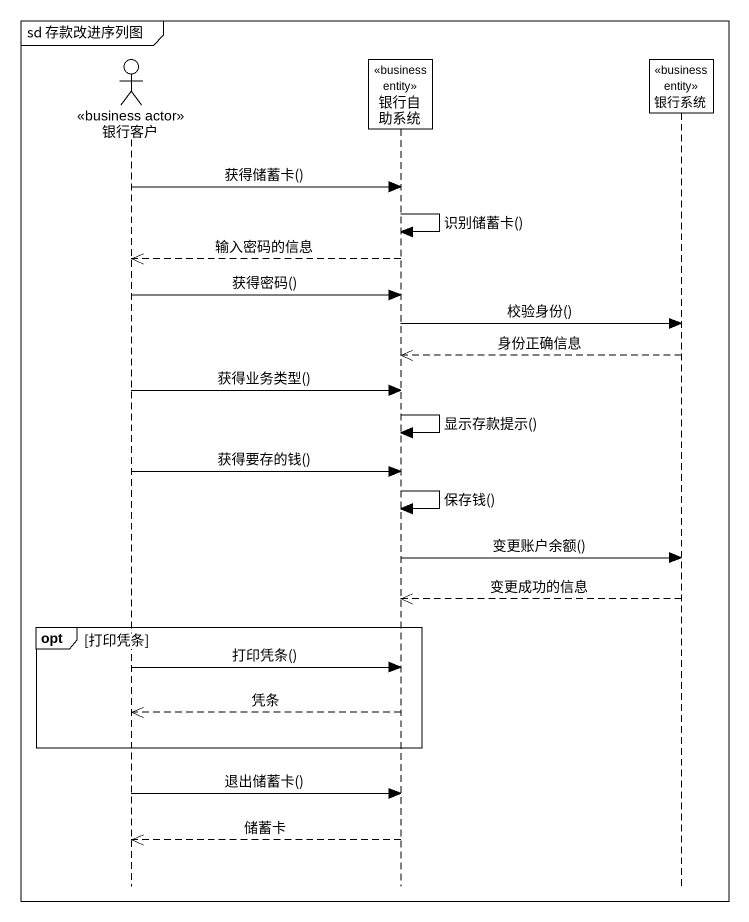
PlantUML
@startuml
mainframe sd 存款改进序列图
hide footbox
actor 银行客户 <<business actor>>
participant 银行自助系统 <<business entity>>
participant 银行系统 <<business entity>>

银行客户 -> 银行自助系统 : 获得储蓄卡()
银行自助系统 -> 银行自助系统 : 识别储蓄卡()
银行自助系统 -->> 银行客户 : 输入密码的信息
银行客户 -> 银行自助系统 : 获得密码()
银行自助系统 -> 银行系统 : 校验身份()
银行系统 -->> 银行自助系统 : 身份正确信息
银行客户 -> 银行自助系统 : 获得业务类型()
银行自助系统 -> 银行自助系统 : 显示存款提示()
银行客户 -> 银行自助系统 : 获得要存的钱()
银行自助系统 -> 银行自助系统 : 保存钱()
银行自助系统 -> 银行系统 : 变更账户余额()
银行系统 -->> 银行自助系统 : 变更成功的信息
opt 打印凭条
  银行客户 -> 银行自助系统 : 打印凭条()
  银行自助系统 -->> 银行客户 : 凭条
end
银行客户 -> 银行自助系统 : 退出储蓄卡()
银行自助系统 -->> 银行客户 : 储蓄卡
@enduml
